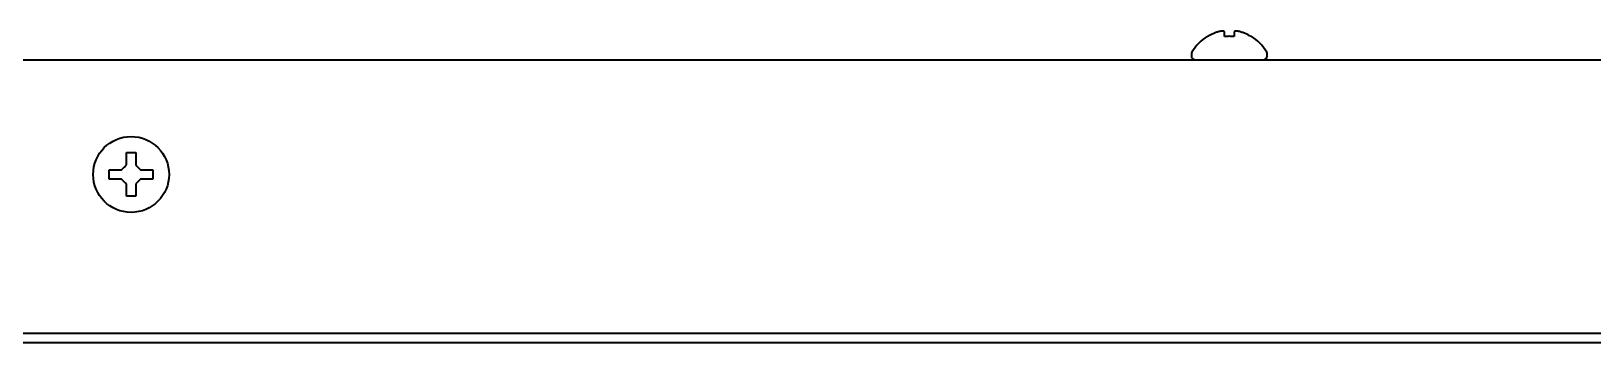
# Model space of a CAD drawing. Header units: inches. Extents: x 885 to 6823, y 710 to 5493.
# Drawn here: x 6486.2 to 6650.9, y 3993.5 to 4026.4 of the extents above; entities that cross this region are included whole.
import ezdxf

# ---------------------------------------------------------------- set-up
doc = ezdxf.new("R2010")
doc.units = ezdxf.units.IN
doc.layers.add('1', color=7, linetype='Continuous', true_color=0xffffff)

msp = doc.modelspace()

# ---------------------------------------------------------------- linework, layer by layer
at = {"layer": '1', "color": 7, "linetype": 'Continuous', "lineweight": 35}
for p, q in [((6610.26, 4025.8), (6610.26, 4025.83)), ((6614.86, 4025.83), (6614.86, 4025.8)), ((6173.26, 4023.36), (6820.26, 4023.36)), ((6608.56, 4023.96), (6608.56, 4023.76)), ((6616.56, 4023.76), (6616.56, 4023.96)), ((6494.46, 4011.26), (6494.46, 4011.76)), ((6494.46, 4010.76), (6494.46, 4011.26)), ((6499.06, 4011.76), (6499.06, 4011.26)), ((6499.06, 4011.26), (6499.06, 4010.76)), ((6815.26, 3994.47), (6178.26, 3994.47)), ((6815.26, 3993.51), (6178.26, 3993.51))]:
    msp.add_line(p, q, dxfattribs=at)
msp.add_circle((6496.76, 4011.26), 4, dxfattribs=at)
for centre, radius, start, end in [((6612.76, 4021.74), 4.8, 121.3727, 149.6988), ((6612.36, 4021.74), 4.8, 30.3012, 58.6273), ((6608.96, 4023.96), 0.4, 149.6988, 180), ((6608.96, 4023.76), 0.4, 180, 270), ((6616.16, 4023.76), 0.4, 270, 0), ((6616.16, 4023.96), 0.4, 0, 30.3012)]:
    msp.add_arc(centre, radius, start, end, dxfattribs=at)
for points in [[(6611.56, 4026.35), (6611.5, 4026.34), (6611.4, 4026.31), (6611.23, 4026.26), (6611.08, 4026.2), (6610.92, 4026.14), (6610.77, 4026.07), (6610.61, 4026), (6610.45, 4025.91), (6610.32, 4025.84), (6610.26, 4025.8)], [(6612.06, 4026.35), (6612.03, 4026.35), (6611.98, 4026.36), (6611.91, 4026.37), (6611.84, 4026.37), (6611.77, 4026.37), (6611.7, 4026.36), (6611.63, 4026.36), (6611.58, 4026.35), (6611.56, 4026.35)], [(6613.56, 4026.35), (6613.53, 4026.35), (6613.49, 4026.36), (6613.42, 4026.36), (6613.34, 4026.37), (6613.27, 4026.37), (6613.2, 4026.36), (6613.13, 4026.36), (6613.08, 4026.35), (6613.06, 4026.35)], [(6613.06, 4026.35), (6613.06, 4026.34), (6613.06, 4026.31), (6613.06, 4026.26), (6613.06, 4026.2), (6613.06, 4026.14), (6613.06, 4026.07), (6613.06, 4026), (6613.06, 4025.91), (6613.06, 4025.84), (6613.06, 4025.8)], [(6613.06, 4025.8), (6612.89, 4025.82), (6612.56, 4025.84), (6612.22, 4025.82), (6612.06, 4025.8)], [(6496.26, 4013.56), (6496.42, 4013.56), (6496.76, 4013.56), (6497.09, 4013.56), (6497.26, 4013.56)], [(6496.26, 4012.26), (6496.26, 4012.31), (6496.26, 4012.42), (6496.26, 4012.58), (6496.26, 4012.74), (6496.26, 4012.89), (6496.26, 4013.05), (6496.26, 4013.2), (6496.26, 4013.37), (6496.26, 4013.49), (6496.26, 4013.56)], [(6495.76, 4011.76), (6495.78, 4011.78), (6495.83, 4011.83), (6495.9, 4011.9), (6495.97, 4011.97), (6496.04, 4012.04), (6496.12, 4012.11), (6496.19, 4012.18), (6496.23, 4012.23), (6496.26, 4012.26)], [(6497.26, 4012.26), (6497.28, 4012.23), (6497.34, 4012.18), (6497.41, 4012.1), (6497.48, 4012.03), (6497.55, 4011.96), (6497.62, 4011.89), (6497.69, 4011.82), (6497.74, 4011.78), (6497.76, 4011.76)], [(6497.76, 4011.76), (6497.81, 4011.76), (6497.92, 4011.76), (6498.08, 4011.76), (6498.24, 4011.76), (6498.4, 4011.76), (6498.55, 4011.76), (6498.7, 4011.76), (6498.87, 4011.76), (6498.99, 4011.76), (6499.06, 4011.76)], [(6495.76, 4010.76), (6495.7, 4010.76), (6495.6, 4010.76), (6495.43, 4010.76), (6495.28, 4010.76), (6495.12, 4010.76), (6494.97, 4010.76), (6494.81, 4010.76), (6494.65, 4010.76), (6494.52, 4010.76), (6494.46, 4010.76)], [(6496.26, 4010.26), (6496.23, 4010.28), (6496.18, 4010.33), (6496.11, 4010.41), (6496.04, 4010.48), (6495.97, 4010.55), (6495.9, 4010.62), (6495.83, 4010.69), (6495.78, 4010.73), (6495.76, 4010.76)], [(6497.76, 4010.76), (6497.73, 4010.73), (6497.69, 4010.68), (6497.62, 4010.61), (6497.54, 4010.54), (6497.47, 4010.47), (6497.4, 4010.4), (6497.33, 4010.33), (6497.28, 4010.28), (6497.26, 4010.26)], [(6497.26, 4010.26), (6497.26, 4010.2), (6497.26, 4010.09), (6497.26, 4009.93), (6497.26, 4009.77), (6497.26, 4009.62), (6497.26, 4009.47), (6497.26, 4009.31), (6497.26, 4009.14), (6497.26, 4009.02), (6497.26, 4008.96)], [(6497.26, 4008.96), (6497.09, 4008.96), (6496.76, 4008.96), (6496.42, 4008.96), (6496.26, 4008.96)]]:
    msp.add_open_spline(points, degree=3, dxfattribs=at)
for points in [[(6612.06, 4025.8), (6612.06, 4025.92), (6612.06, 4026.03), (6612.06, 4026.17), (6612.06, 4026.21), (6612.06, 4026.29), (6612.06, 4026.32), (6612.06, 4026.35)], [(6614.86, 4025.8), (6614.66, 4025.92), (6614.45, 4026.03), (6614.12, 4026.17), (6614.01, 4026.21), (6613.79, 4026.29), (6613.67, 4026.32), (6613.56, 4026.35)], [(6497.26, 4013.56), (6497.26, 4013.35), (6497.26, 4013.14), (6497.26, 4012.82), (6497.26, 4012.71), (6497.26, 4012.48), (6497.26, 4012.37), (6497.26, 4012.26)], [(6494.46, 4011.76), (6494.66, 4011.76), (6494.87, 4011.76), (6495.2, 4011.76), (6495.31, 4011.76), (6495.53, 4011.76), (6495.64, 4011.76), (6495.76, 4011.76)], [(6496.26, 4008.96), (6496.26, 4009.16), (6496.26, 4009.37), (6496.26, 4009.69), (6496.26, 4009.8), (6496.26, 4010.03), (6496.26, 4010.14), (6496.26, 4010.26)], [(6499.06, 4010.76), (6498.86, 4010.76), (6498.65, 4010.76), (6498.32, 4010.76), (6498.21, 4010.76), (6497.99, 4010.76), (6497.87, 4010.76), (6497.76, 4010.76)]]:
    msp.add_open_spline(points, degree=3, knots=[0, 0, 0, 0, 0.5, 0.5, 0.75, 0.75, 1, 1, 1, 1], dxfattribs=at)

doc.saveas('drawing.dxf')
